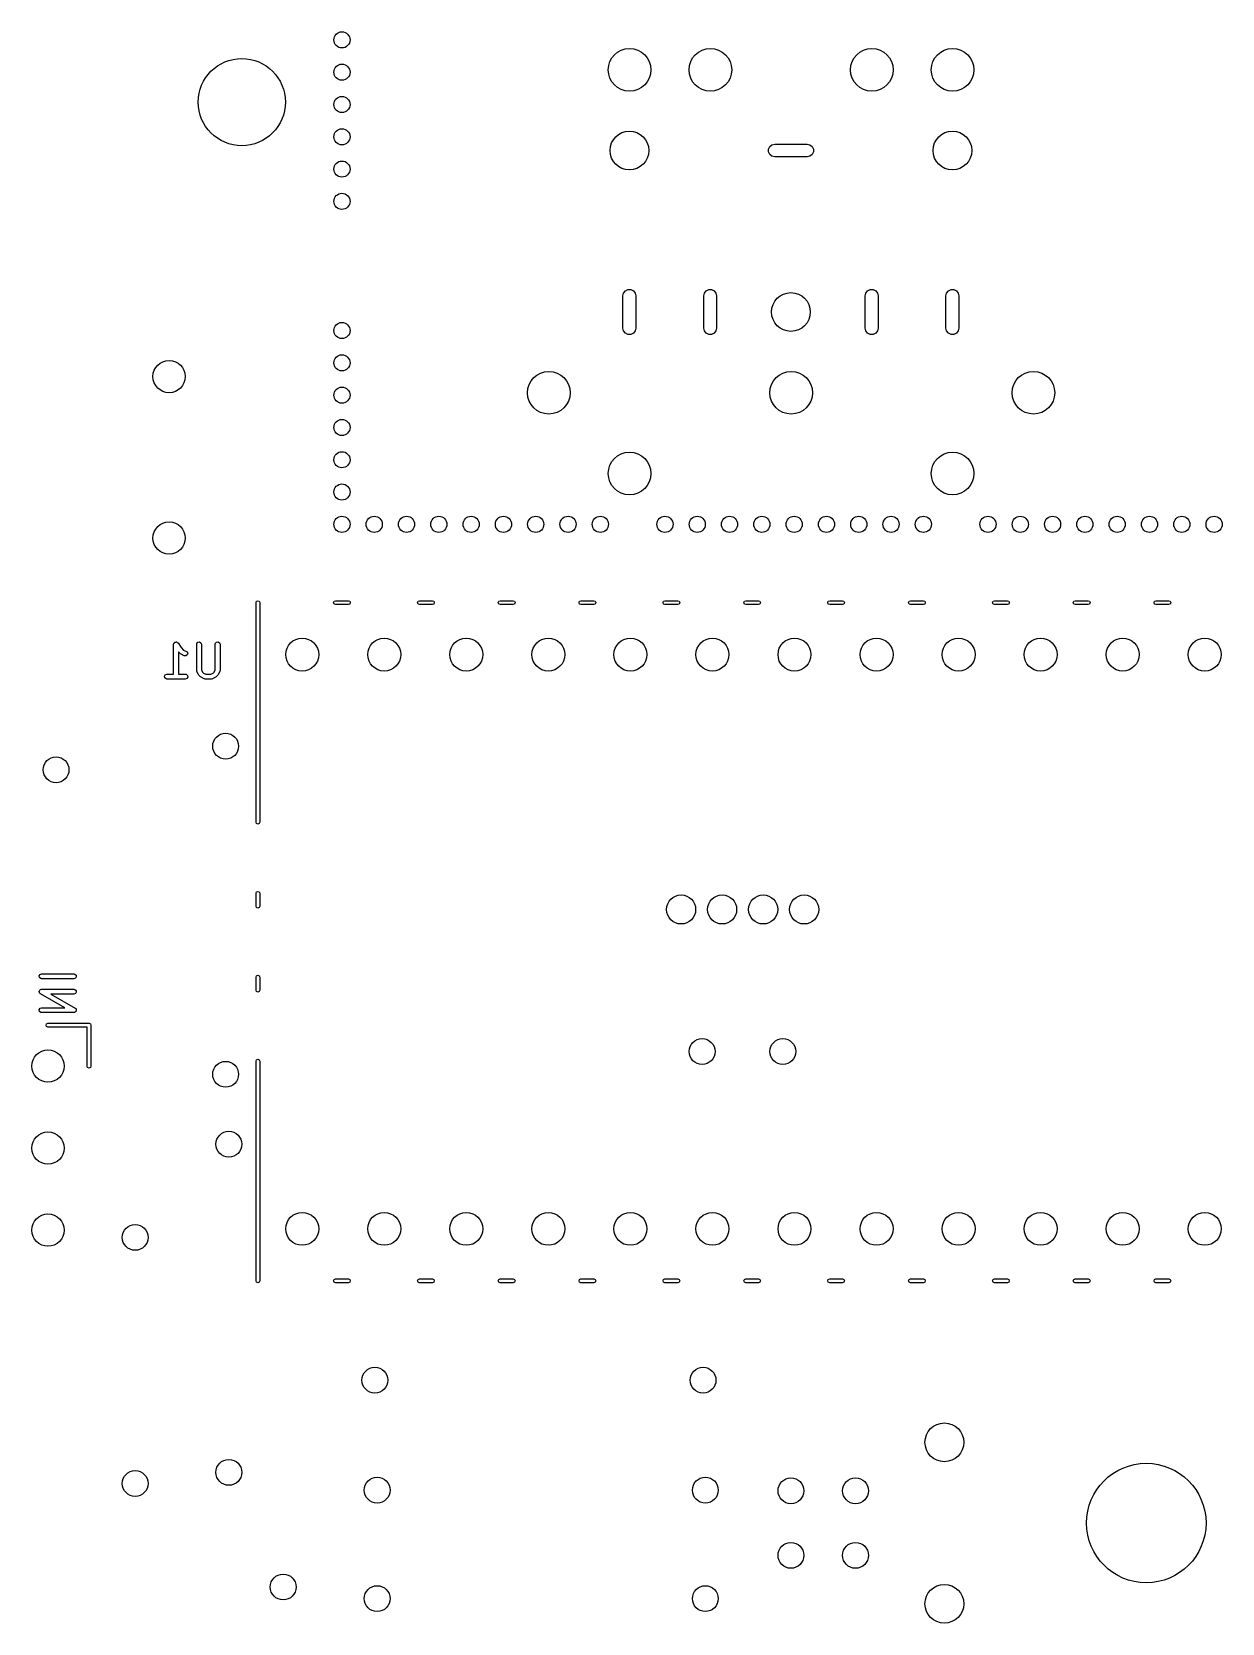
# Model space of a CAD drawing. Extents: x 0.83 to 7.45, y -4.93 to -0.82.
# Drawn here: x 2.776 to 4.226, y -2.76 to -0.82 of the extents above; entities that cross this region are included whole.
import ezdxf

# ---------------------------------------------------------------- set-up
doc = ezdxf.new("R2010")
doc.units = 0
doc.header["$MEASUREMENT"] = 0
doc.layers.add('BLACK', color=7, linetype='CONTINUOUS')

msp = doc.modelspace()

# ---------------------------------------------------------------- linework, layer by layer
at = {"layer": 'BLACK', "linetype": 'CONTINUOUS'}
for p, q in [((3.67343, -0.96281), (3.67495, -0.95966)), ((3.67343, -0.96632), (3.67343, -0.96281)), ((3.67495, -0.96948), (3.67343, -0.96632)), ((3.67495, -0.95966), (3.67769, -0.95747)), ((3.67769, -0.97166), (3.67495, -0.96948)), ((3.67769, -0.95747), (3.6811, -0.95669)), ((3.6811, -0.95669), (3.72047, -0.95669)), ((3.72047, -0.95669), (3.72389, -0.95747)), ((3.72389, -0.95747), (3.72663, -0.95966)), ((3.72663, -0.96948), (3.72389, -0.97166)), ((3.72663, -0.95966), (3.72815, -0.96281)), ((3.72815, -0.96632), (3.72663, -0.96948)), ((3.72815, -0.96281), (3.72815, -0.96632)), ((3.6811, -0.97244), (3.67769, -0.97166)), ((3.72047, -0.97244), (3.6811, -0.97244)), ((3.72389, -0.97166), (3.72047, -0.97244)), ((3.49606, -1.14173), (3.49684, -1.13832)), ((3.49606, -1.1811), (3.49606, -1.14173)), ((3.49684, -1.13832), (3.49903, -1.13558)), ((3.49903, -1.13558), (3.50218, -1.13406)), ((3.50218, -1.13406), (3.50569, -1.13406)), ((3.50569, -1.13406), (3.50885, -1.13558)), ((3.50885, -1.13558), (3.51103, -1.13832)), ((3.51103, -1.13832), (3.51181, -1.14173)), ((3.51181, -1.14173), (3.51181, -1.1811)), ((3.59449, -1.14173), (3.59527, -1.13832)), ((3.59449, -1.1811), (3.59449, -1.14173)), ((3.59527, -1.13832), (3.59745, -1.13558)), ((3.59745, -1.13558), (3.60061, -1.13406)), ((3.60061, -1.13406), (3.60411, -1.13406)), ((3.60411, -1.13406), (3.60727, -1.13558)), ((3.60727, -1.13558), (3.60946, -1.13832)), ((3.60946, -1.13832), (3.61024, -1.14173)), ((3.61024, -1.14173), (3.61024, -1.1811)), ((3.79134, -1.14173), (3.79212, -1.13832)), ((3.79134, -1.1811), (3.79134, -1.14173)), ((3.79212, -1.13832), (3.7943, -1.13558)), ((3.7943, -1.13558), (3.79746, -1.13406)), ((3.79746, -1.13406), (3.80096, -1.13406)), ((3.80096, -1.13406), (3.80412, -1.13558)), ((3.80412, -1.13558), (3.80631, -1.13832)), ((3.80631, -1.13832), (3.80709, -1.14173)), ((3.80709, -1.14173), (3.80709, -1.1811)), ((3.88976, -1.14173), (3.89054, -1.13832)), ((3.88976, -1.1811), (3.88976, -1.14173)), ((3.89054, -1.13832), (3.89273, -1.13558)), ((3.89273, -1.13558), (3.89589, -1.13406)), ((3.89589, -1.13406), (3.89939, -1.13406)), ((3.89939, -1.13406), (3.90255, -1.13558)), ((3.90255, -1.13558), (3.90473, -1.13832)), ((3.90473, -1.13832), (3.90551, -1.14173)), ((3.90551, -1.14173), (3.90551, -1.1811)), ((3.49684, -1.18452), (3.49606, -1.1811)), ((3.51181, -1.1811), (3.51103, -1.18452)), ((3.59527, -1.18452), (3.59449, -1.1811)), ((3.61024, -1.1811), (3.60946, -1.18452)), ((3.79212, -1.18452), (3.79134, -1.1811)), ((3.80709, -1.1811), (3.80631, -1.18452)), ((3.89054, -1.18452), (3.88976, -1.1811)), ((3.90551, -1.1811), (3.90473, -1.18452)), ((3.49903, -1.18726), (3.49684, -1.18452)), ((3.50218, -1.18878), (3.49903, -1.18726)), ((3.50569, -1.18878), (3.50218, -1.18878)), ((3.50885, -1.18726), (3.50569, -1.18878)), ((3.51103, -1.18452), (3.50885, -1.18726)), ((3.59745, -1.18726), (3.59527, -1.18452)), ((3.60061, -1.18878), (3.59745, -1.18726)), ((3.60411, -1.18878), (3.60061, -1.18878)), ((3.60727, -1.18726), (3.60411, -1.18878)), ((3.60946, -1.18452), (3.60727, -1.18726)), ((3.7943, -1.18726), (3.79212, -1.18452)), ((3.79746, -1.18878), (3.7943, -1.18726)), ((3.80096, -1.18878), (3.79746, -1.18878)), ((3.80412, -1.18726), (3.80096, -1.18878)), ((3.80631, -1.18452), (3.80412, -1.18726)), ((3.89273, -1.18726), (3.89054, -1.18452)), ((3.89589, -1.18878), (3.89273, -1.18726)), ((3.89939, -1.18878), (3.89589, -1.18878)), ((3.90255, -1.18726), (3.89939, -1.18878)), ((3.90473, -1.18452), (3.90255, -1.18726)), ((3.04882, -1.51575), (3.04951, -1.51408)), ((3.04882, -1.78346), (3.04882, -1.51575)), ((3.04951, -1.51408), (3.05118, -1.51339)), ((3.05118, -1.51339), (3.05285, -1.51408)), ((3.05285, -1.51408), (3.05354, -1.51575)), ((3.05354, -1.51575), (3.05354, -1.78346)), ((3.14331, -1.51575), (3.144, -1.51408)), ((3.144, -1.51742), (3.14331, -1.51575)), ((3.144, -1.51408), (3.14567, -1.51339)), ((3.14567, -1.51811), (3.144, -1.51742)), ((3.14567, -1.51339), (3.16142, -1.51339)), ((3.16142, -1.51811), (3.14567, -1.51811)), ((3.16142, -1.51339), (3.16309, -1.51408)), ((3.16309, -1.51742), (3.16142, -1.51811)), ((3.16309, -1.51408), (3.16378, -1.51575)), ((3.16378, -1.51575), (3.16309, -1.51742)), ((3.24567, -1.51575), (3.24636, -1.51408)), ((3.24636, -1.51742), (3.24567, -1.51575)), ((3.24636, -1.51408), (3.24803, -1.51339)), ((3.24803, -1.51811), (3.24636, -1.51742)), ((3.24803, -1.51339), (3.26378, -1.51339)), ((3.26378, -1.51811), (3.24803, -1.51811)), ((3.26378, -1.51339), (3.26545, -1.51408)), ((3.26545, -1.51742), (3.26378, -1.51811)), ((3.26545, -1.51408), (3.26614, -1.51575)), ((3.26614, -1.51575), (3.26545, -1.51742)), ((3.34409, -1.51575), (3.34479, -1.51408)), ((3.34479, -1.51742), (3.34409, -1.51575)), ((3.34479, -1.51408), (3.34646, -1.51339)), ((3.34646, -1.51811), (3.34479, -1.51742)), ((3.34646, -1.51339), (3.3622, -1.51339)), ((3.3622, -1.51811), (3.34646, -1.51811)), ((3.3622, -1.51339), (3.36388, -1.51408)), ((3.36388, -1.51742), (3.3622, -1.51811)), ((3.36388, -1.51408), (3.36457, -1.51575)), ((3.36457, -1.51575), (3.36388, -1.51742)), ((3.44252, -1.51575), (3.44321, -1.51408)), ((3.44321, -1.51742), (3.44252, -1.51575)), ((3.44321, -1.51408), (3.44488, -1.51339)), ((3.44488, -1.51811), (3.44321, -1.51742)), ((3.44488, -1.51339), (3.46063, -1.51339)), ((3.46063, -1.51811), (3.44488, -1.51811)), ((3.46063, -1.51339), (3.4623, -1.51408)), ((3.4623, -1.51742), (3.46063, -1.51811)), ((3.4623, -1.51408), (3.46299, -1.51575)), ((3.46299, -1.51575), (3.4623, -1.51742)), ((3.54488, -1.51575), (3.54557, -1.51408)), ((3.54557, -1.51742), (3.54488, -1.51575)), ((3.54557, -1.51408), (3.54724, -1.51339)), ((3.54724, -1.51811), (3.54557, -1.51742)), ((3.54724, -1.51339), (3.56299, -1.51339)), ((3.56299, -1.51811), (3.54724, -1.51811)), ((3.56299, -1.51339), (3.56466, -1.51408)), ((3.56466, -1.51742), (3.56299, -1.51811)), ((3.56466, -1.51408), (3.56535, -1.51575)), ((3.56535, -1.51575), (3.56466, -1.51742)), ((3.64331, -1.51575), (3.644, -1.51408)), ((3.644, -1.51742), (3.64331, -1.51575)), ((3.644, -1.51408), (3.64567, -1.51339)), ((3.64567, -1.51811), (3.644, -1.51742)), ((3.64567, -1.51339), (3.66142, -1.51339)), ((3.66142, -1.51811), (3.64567, -1.51811)), ((3.66142, -1.51339), (3.66309, -1.51408)), ((3.66309, -1.51742), (3.66142, -1.51811)), ((3.66309, -1.51408), (3.66378, -1.51575)), ((3.66378, -1.51575), (3.66309, -1.51742)), ((3.74567, -1.51575), (3.74636, -1.51408)), ((3.74636, -1.51742), (3.74567, -1.51575)), ((3.74636, -1.51408), (3.74803, -1.51339)), ((3.74803, -1.51811), (3.74636, -1.51742)), ((3.74803, -1.51339), (3.76378, -1.51339)), ((3.76378, -1.51811), (3.74803, -1.51811)), ((3.76378, -1.51339), (3.76545, -1.51408)), ((3.76545, -1.51742), (3.76378, -1.51811)), ((3.76545, -1.51408), (3.76614, -1.51575)), ((3.76614, -1.51575), (3.76545, -1.51742)), ((3.84409, -1.51575), (3.84479, -1.51408)), ((3.84479, -1.51742), (3.84409, -1.51575)), ((3.84479, -1.51408), (3.84646, -1.51339)), ((3.84646, -1.51811), (3.84479, -1.51742)), ((3.84646, -1.51339), (3.8622, -1.51339)), ((3.8622, -1.51811), (3.84646, -1.51811)), ((3.8622, -1.51339), (3.86388, -1.51408)), ((3.86388, -1.51742), (3.8622, -1.51811)), ((3.86388, -1.51408), (3.86457, -1.51575)), ((3.86457, -1.51575), (3.86388, -1.51742)), ((3.94646, -1.51575), (3.94715, -1.51408)), ((3.94715, -1.51742), (3.94646, -1.51575)), ((3.94715, -1.51408), (3.94882, -1.51339)), ((3.94882, -1.51811), (3.94715, -1.51742)), ((3.94882, -1.51339), (3.96457, -1.51339)), ((3.96457, -1.51811), (3.94882, -1.51811)), ((3.96457, -1.51339), (3.96624, -1.51408)), ((3.96624, -1.51742), (3.96457, -1.51811)), ((3.96624, -1.51408), (3.96693, -1.51575)), ((3.96693, -1.51575), (3.96624, -1.51742)), ((4.04488, -1.51575), (4.04557, -1.51408)), ((4.04557, -1.51742), (4.04488, -1.51575)), ((4.04557, -1.51408), (4.04724, -1.51339)), ((4.04724, -1.51811), (4.04557, -1.51742)), ((4.04724, -1.51339), (4.06299, -1.51339)), ((4.06299, -1.51811), (4.04724, -1.51811)), ((4.06299, -1.51339), (4.06466, -1.51408)), ((4.06466, -1.51742), (4.06299, -1.51811)), ((4.06466, -1.51408), (4.06535, -1.51575)), ((4.06535, -1.51575), (4.06466, -1.51742)), ((4.14331, -1.51575), (4.144, -1.51408)), ((4.144, -1.51742), (4.14331, -1.51575)), ((4.144, -1.51408), (4.14567, -1.51339)), ((4.14567, -1.51811), (4.144, -1.51742)), ((4.14567, -1.51339), (4.16142, -1.51339)), ((4.16142, -1.51811), (4.14567, -1.51811)), ((4.16142, -1.51339), (4.16309, -1.51408)), ((4.16309, -1.51742), (4.16142, -1.51811)), ((4.16309, -1.51408), (4.16378, -1.51575)), ((4.16378, -1.51575), (4.16309, -1.51742)), ((2.94842, -1.56654), (2.9486, -1.56553)), ((2.94842, -1.60295), (2.94842, -1.56654)), ((2.9486, -1.56553), (2.94871, -1.5654)), ((2.94871, -1.5654), (2.94873, -1.56523)), ((2.94873, -1.56523), (2.94935, -1.56464)), ((2.94935, -1.56464), (2.9499, -1.56398)), ((2.9499, -1.56398), (2.95007, -1.56395)), ((2.95007, -1.56395), (2.95019, -1.56383)), ((2.95019, -1.56383), (2.95105, -1.56378)), ((2.95105, -1.56378), (2.95189, -1.56363)), ((2.95189, -1.56363), (2.95204, -1.56371)), ((2.95204, -1.56371), (2.95221, -1.5637)), ((2.95221, -1.5637), (2.9529, -1.56421)), ((2.9529, -1.56421), (2.95364, -1.56464)), ((2.95364, -1.56464), (2.9537, -1.5648)), ((2.9537, -1.5648), (2.95383, -1.5649)), ((2.95383, -1.5649), (2.95742, -1.57028)), ((2.95742, -1.57028), (2.96063, -1.57348)), ((2.97655, -1.56654), (2.97672, -1.56553)), ((2.97655, -1.59841), (2.97655, -1.56654)), ((2.97672, -1.56553), (2.97802, -1.56398)), ((2.97802, -1.56398), (2.98001, -1.56363)), ((2.98001, -1.56363), (2.98176, -1.56464)), ((2.98176, -1.56464), (2.98245, -1.56654)), ((2.98245, -1.56654), (2.98245, -1.59771)), ((2.99904, -1.56654), (2.99922, -1.56553)), ((2.99904, -1.59771), (2.99904, -1.56654)), ((2.99922, -1.56553), (3.00052, -1.56398)), ((3.00052, -1.56398), (3.00251, -1.56363)), ((3.00251, -1.56363), (3.00426, -1.56464)), ((3.00426, -1.56464), (3.00495, -1.56654)), ((3.00495, -1.56654), (3.00495, -1.59841)), ((2.95679, -1.578), (2.95433, -1.57554)), ((2.95433, -1.57554), (2.95433, -1.60295)), ((2.95685, -1.57803), (2.95679, -1.578)), ((2.95756, -1.57855), (2.95685, -1.57803)), ((2.96131, -1.58043), (2.95756, -1.57855)), ((2.96063, -1.57348), (2.96395, -1.57514)), ((2.96331, -1.58066), (2.96131, -1.58043)), ((2.965, -1.57954), (2.96331, -1.58066)), ((2.96395, -1.57514), (2.96477, -1.57575)), ((2.96477, -1.57575), (2.96557, -1.57761)), ((2.96557, -1.57761), (2.965, -1.57954)), ((2.93722, -1.60539), (2.93823, -1.60364)), ((2.93757, -1.60738), (2.93722, -1.60539)), ((2.93912, -1.60868), (2.93757, -1.60738)), ((2.93823, -1.60364), (2.94013, -1.60295)), ((2.94013, -1.60886), (2.93912, -1.60868)), ((2.94013, -1.60295), (2.94842, -1.60295)), ((2.96263, -1.60886), (2.94013, -1.60886)), ((2.95433, -1.60295), (2.96263, -1.60295)), ((2.96263, -1.60295), (2.96364, -1.60313)), ((2.96452, -1.60817), (2.96263, -1.60886)), ((2.96364, -1.60313), (2.96518, -1.60443)), ((2.96553, -1.60642), (2.96452, -1.60817)), ((2.96518, -1.60443), (2.96553, -1.60642)), ((2.97661, -1.59857), (2.97655, -1.59841)), ((2.97657, -1.59874), (2.97661, -1.59857)), ((2.97686, -1.59973), (2.97657, -1.59874)), ((2.97873, -1.60348), (2.97686, -1.59973)), ((2.97878, -1.60352), (2.97873, -1.60348)), ((2.97929, -1.60424), (2.97878, -1.60352)), ((2.98116, -1.60612), (2.97929, -1.60424)), ((2.98122, -1.60615), (2.98116, -1.60612)), ((2.98193, -1.60667), (2.98122, -1.60615)), ((2.98568, -1.60855), (2.98193, -1.60667)), ((2.98245, -1.59771), (2.9838, -1.60041)), ((2.9838, -1.60041), (2.985, -1.6016)), ((2.985, -1.6016), (2.9877, -1.60295)), ((2.98585, -1.60857), (2.98568, -1.60855)), ((2.98599, -1.60868), (2.98585, -1.60857)), ((2.987, -1.60886), (2.98599, -1.60868)), ((2.9945, -1.60886), (2.987, -1.60886)), ((2.9877, -1.60295), (2.9938, -1.60295)), ((2.9938, -1.60295), (2.9965, -1.6016)), ((2.99466, -1.6088), (2.9945, -1.60886)), ((2.99483, -1.60884), (2.99466, -1.6088)), ((2.99582, -1.60855), (2.99483, -1.60884)), ((2.99957, -1.60667), (2.99582, -1.60855)), ((2.9965, -1.6016), (2.99769, -1.60041)), ((2.99769, -1.60041), (2.99904, -1.59771)), ((2.99961, -1.60663), (2.99957, -1.60667)), ((3.00033, -1.60612), (2.99961, -1.60663)), ((3.00221, -1.60424), (3.00033, -1.60612)), ((3.00224, -1.60419), (3.00221, -1.60424)), ((3.00276, -1.60348), (3.00224, -1.60419)), ((3.00464, -1.59973), (3.00276, -1.60348)), ((3.00466, -1.59955), (3.00464, -1.59973)), ((3.00477, -1.59942), (3.00466, -1.59955)), ((3.00495, -1.59841), (3.00477, -1.59942)), ((3.04951, -1.78513), (3.04882, -1.78346)), ((3.05354, -1.78346), (3.05285, -1.78513)), ((3.05118, -1.78583), (3.04951, -1.78513)), ((3.05285, -1.78513), (3.05118, -1.78583)), ((3.04882, -1.87008), (3.04951, -1.86841)), ((3.04882, -1.88583), (3.04882, -1.87008)), ((3.04951, -1.86841), (3.05118, -1.86772)), ((3.05118, -1.86772), (3.05285, -1.86841)), ((3.05285, -1.86841), (3.05354, -1.87008)), ((3.05354, -1.87008), (3.05354, -1.88583)), ((3.04951, -1.8875), (3.04882, -1.88583)), ((3.05118, -1.88819), (3.04951, -1.8875)), ((3.05285, -1.8875), (3.05118, -1.88819)), ((3.05354, -1.88583), (3.05285, -1.8875)), ((2.7846, -1.97075), (2.78561, -1.969)), ((2.78495, -1.97274), (2.7846, -1.97075)), ((2.78649, -1.97403), (2.78495, -1.97274)), ((2.78561, -1.969), (2.7875, -1.96831)), ((2.7875, -1.97421), (2.78649, -1.97403)), ((2.7875, -1.96831), (2.82687, -1.96831)), ((2.82687, -1.97421), (2.7875, -1.97421)), ((2.82687, -1.96831), (2.82788, -1.96848)), ((2.82877, -1.97352), (2.82687, -1.97421)), ((2.82788, -1.96848), (2.82943, -1.96978)), ((2.82978, -1.97177), (2.82877, -1.97352)), ((2.82943, -1.96978), (2.82978, -1.97177)), ((3.04882, -1.97244), (3.04951, -1.97077)), ((3.04882, -1.98819), (3.04882, -1.97244)), ((3.04951, -1.97077), (3.05118, -1.97008)), ((3.05118, -1.97008), (3.05285, -1.97077)), ((3.05285, -1.97077), (3.05354, -1.97244)), ((3.05354, -1.97244), (3.05354, -1.98819)), ((2.78455, -1.99002), (2.78464, -1.98976)), ((2.78482, -1.99073), (2.78455, -1.99002)), ((2.7846, -1.98949), (2.78498, -1.98883)), ((2.78464, -1.98976), (2.7846, -1.98949)), ((2.78495, -1.99148), (2.78482, -1.99073)), ((2.78516, -1.99166), (2.78495, -1.99148)), ((2.78498, -1.98883), (2.78523, -1.98812)), ((2.78525, -1.99191), (2.78516, -1.99166)), ((2.78523, -1.98812), (2.78547, -1.98798)), ((2.78604, -1.99257), (2.78525, -1.99191)), ((2.78547, -1.98798), (2.78561, -1.98774)), ((2.78561, -1.98774), (2.78632, -1.98748)), ((2.81576, -2.00955), (2.78604, -1.99257)), ((2.78632, -1.98748), (2.78698, -1.9871)), ((2.78698, -1.9871), (2.78725, -1.98715)), ((2.78725, -1.98715), (2.7875, -1.98705)), ((2.7875, -1.98705), (2.82687, -1.98705)), ((2.82687, -1.99296), (2.79862, -1.99296)), ((2.79862, -1.99296), (2.82834, -2.00994)), ((2.82687, -1.98705), (2.82788, -1.98723)), ((2.82877, -1.99227), (2.82687, -1.99296)), ((2.82788, -1.98723), (2.82943, -1.98853)), ((2.82978, -1.99052), (2.82877, -1.99227)), ((2.82943, -1.98853), (2.82978, -1.99052)), ((3.04951, -1.98986), (3.04882, -1.98819)), ((3.05118, -1.99055), (3.04951, -1.98986)), ((3.05285, -1.98986), (3.05118, -1.99055)), ((3.05354, -1.98819), (3.05285, -1.98986)), ((2.7846, -2.01199), (2.78561, -2.01024)), ((2.78495, -2.01398), (2.7846, -2.01199)), ((2.78649, -2.01528), (2.78495, -2.01398)), ((2.78561, -2.01024), (2.7875, -2.00955)), ((2.7875, -2.01546), (2.78649, -2.01528)), ((2.7875, -2.00955), (2.81576, -2.00955)), ((2.82687, -2.01546), (2.7875, -2.01546)), ((2.82713, -2.01536), (2.82687, -2.01546)), ((2.8274, -2.01541), (2.82713, -2.01536)), ((2.82806, -2.01503), (2.8274, -2.01541)), ((2.82877, -2.01477), (2.82806, -2.01503)), ((2.82834, -2.00994), (2.82913, -2.0106)), ((2.82891, -2.01453), (2.82877, -2.01477)), ((2.82915, -2.01439), (2.82891, -2.01453)), ((2.82913, -2.0106), (2.82922, -2.01085)), ((2.8294, -2.01368), (2.82915, -2.01439)), ((2.82922, -2.01085), (2.82943, -2.01103)), ((2.82978, -2.01302), (2.8294, -2.01368)), ((2.82943, -2.01103), (2.82956, -2.01178)), ((2.82956, -2.01178), (2.82983, -2.01249)), ((2.82983, -2.01249), (2.82974, -2.01275)), ((2.82974, -2.01275), (2.82978, -2.01302)), ((2.79291, -2.03071), (2.79361, -2.02904)), ((2.79361, -2.03238), (2.79291, -2.03071)), ((2.79361, -2.02904), (2.79528, -2.02835)), ((2.79528, -2.03307), (2.79361, -2.03238)), ((2.79528, -2.02835), (2.84528, -2.02835)), ((2.84291, -2.03307), (2.79528, -2.03307)), ((2.84291, -2.08071), (2.84291, -2.03307)), ((2.84528, -2.02835), (2.84695, -2.02904)), ((2.84695, -2.02904), (2.84764, -2.03071)), ((2.84764, -2.03071), (2.84764, -2.08071)), ((3.04882, -2.0748), (3.04951, -2.07313)), ((3.04882, -2.34252), (3.04882, -2.0748)), ((3.04951, -2.07313), (3.05118, -2.07244)), ((3.05118, -2.07244), (3.05285, -2.07313)), ((3.05285, -2.07313), (3.05354, -2.0748)), ((3.05354, -2.0748), (3.05354, -2.34252)), ((2.84361, -2.08238), (2.84291, -2.08071)), ((2.84528, -2.08307), (2.84361, -2.08238)), ((2.84695, -2.08238), (2.84528, -2.08307)), ((2.84764, -2.08071), (2.84695, -2.08238)), ((3.04951, -2.34419), (3.04882, -2.34252)), ((3.05118, -2.34488), (3.04951, -2.34419)), ((3.05285, -2.34419), (3.05118, -2.34488)), ((3.05354, -2.34252), (3.05285, -2.34419)), ((3.14331, -2.34252), (3.144, -2.34085)), ((3.144, -2.34419), (3.14331, -2.34252)), ((3.144, -2.34085), (3.14567, -2.34016)), ((3.14567, -2.34488), (3.144, -2.34419)), ((3.14567, -2.34016), (3.16142, -2.34016)), ((3.16142, -2.34488), (3.14567, -2.34488)), ((3.16142, -2.34016), (3.16309, -2.34085)), ((3.16309, -2.34419), (3.16142, -2.34488)), ((3.16309, -2.34085), (3.16378, -2.34252)), ((3.16378, -2.34252), (3.16309, -2.34419)), ((3.24567, -2.34252), (3.24636, -2.34085)), ((3.24636, -2.34419), (3.24567, -2.34252)), ((3.24636, -2.34085), (3.24803, -2.34016)), ((3.24803, -2.34488), (3.24636, -2.34419)), ((3.24803, -2.34016), (3.26378, -2.34016)), ((3.26378, -2.34488), (3.24803, -2.34488)), ((3.26378, -2.34016), (3.26545, -2.34085)), ((3.26545, -2.34419), (3.26378, -2.34488)), ((3.26545, -2.34085), (3.26614, -2.34252)), ((3.26614, -2.34252), (3.26545, -2.34419)), ((3.34409, -2.34252), (3.34479, -2.34085)), ((3.34479, -2.34419), (3.34409, -2.34252)), ((3.34479, -2.34085), (3.34646, -2.34016)), ((3.34646, -2.34488), (3.34479, -2.34419)), ((3.34646, -2.34016), (3.3622, -2.34016)), ((3.3622, -2.34488), (3.34646, -2.34488)), ((3.3622, -2.34016), (3.36388, -2.34085)), ((3.36388, -2.34419), (3.3622, -2.34488)), ((3.36388, -2.34085), (3.36457, -2.34252)), ((3.36457, -2.34252), (3.36388, -2.34419)), ((3.44252, -2.34252), (3.44321, -2.34085)), ((3.44321, -2.34419), (3.44252, -2.34252)), ((3.44321, -2.34085), (3.44488, -2.34016)), ((3.44488, -2.34488), (3.44321, -2.34419)), ((3.44488, -2.34016), (3.46063, -2.34016)), ((3.46063, -2.34488), (3.44488, -2.34488)), ((3.46063, -2.34016), (3.4623, -2.34085)), ((3.4623, -2.34419), (3.46063, -2.34488)), ((3.4623, -2.34085), (3.46299, -2.34252)), ((3.46299, -2.34252), (3.4623, -2.34419)), ((3.54488, -2.34252), (3.54557, -2.34085)), ((3.54557, -2.34419), (3.54488, -2.34252)), ((3.54557, -2.34085), (3.54724, -2.34016)), ((3.54724, -2.34488), (3.54557, -2.34419)), ((3.54724, -2.34016), (3.56299, -2.34016)), ((3.56299, -2.34488), (3.54724, -2.34488)), ((3.56299, -2.34016), (3.56466, -2.34085)), ((3.56466, -2.34419), (3.56299, -2.34488)), ((3.56466, -2.34085), (3.56535, -2.34252)), ((3.56535, -2.34252), (3.56466, -2.34419)), ((3.64331, -2.34252), (3.644, -2.34085)), ((3.644, -2.34419), (3.64331, -2.34252)), ((3.644, -2.34085), (3.64567, -2.34016)), ((3.64567, -2.34488), (3.644, -2.34419)), ((3.64567, -2.34016), (3.66142, -2.34016)), ((3.66142, -2.34488), (3.64567, -2.34488)), ((3.66142, -2.34016), (3.66309, -2.34085)), ((3.66309, -2.34419), (3.66142, -2.34488)), ((3.66309, -2.34085), (3.66378, -2.34252)), ((3.66378, -2.34252), (3.66309, -2.34419)), ((3.74567, -2.34252), (3.74636, -2.34085)), ((3.74636, -2.34419), (3.74567, -2.34252)), ((3.74636, -2.34085), (3.74803, -2.34016)), ((3.74803, -2.34488), (3.74636, -2.34419)), ((3.74803, -2.34016), (3.76378, -2.34016)), ((3.76378, -2.34488), (3.74803, -2.34488)), ((3.76378, -2.34016), (3.76545, -2.34085)), ((3.76545, -2.34419), (3.76378, -2.34488)), ((3.76545, -2.34085), (3.76614, -2.34252)), ((3.76614, -2.34252), (3.76545, -2.34419)), ((3.84409, -2.34252), (3.84479, -2.34085)), ((3.84479, -2.34419), (3.84409, -2.34252)), ((3.84479, -2.34085), (3.84646, -2.34016)), ((3.84646, -2.34488), (3.84479, -2.34419)), ((3.84646, -2.34016), (3.8622, -2.34016)), ((3.8622, -2.34488), (3.84646, -2.34488)), ((3.8622, -2.34016), (3.86388, -2.34085)), ((3.86388, -2.34419), (3.8622, -2.34488)), ((3.86388, -2.34085), (3.86457, -2.34252)), ((3.86457, -2.34252), (3.86388, -2.34419)), ((3.94646, -2.34252), (3.94715, -2.34085)), ((3.94715, -2.34419), (3.94646, -2.34252)), ((3.94715, -2.34085), (3.94882, -2.34016)), ((3.94882, -2.34488), (3.94715, -2.34419)), ((3.94882, -2.34016), (3.96457, -2.34016)), ((3.96457, -2.34488), (3.94882, -2.34488)), ((3.96457, -2.34016), (3.96624, -2.34085)), ((3.96624, -2.34419), (3.96457, -2.34488)), ((3.96624, -2.34085), (3.96693, -2.34252)), ((3.96693, -2.34252), (3.96624, -2.34419)), ((4.04488, -2.34252), (4.04557, -2.34085)), ((4.04557, -2.34419), (4.04488, -2.34252)), ((4.04557, -2.34085), (4.04724, -2.34016)), ((4.04724, -2.34488), (4.04557, -2.34419)), ((4.04724, -2.34016), (4.06299, -2.34016)), ((4.06299, -2.34488), (4.04724, -2.34488)), ((4.06299, -2.34016), (4.06466, -2.34085)), ((4.06466, -2.34419), (4.06299, -2.34488)), ((4.06466, -2.34085), (4.06535, -2.34252)), ((4.06535, -2.34252), (4.06466, -2.34419)), ((4.14331, -2.34252), (4.144, -2.34085)), ((4.144, -2.34419), (4.14331, -2.34252)), ((4.144, -2.34085), (4.14567, -2.34016)), ((4.14567, -2.34488), (4.144, -2.34419)), ((4.14567, -2.34016), (4.16142, -2.34016)), ((4.16142, -2.34488), (4.14567, -2.34488)), ((4.16142, -2.34016), (4.16309, -2.34085)), ((4.16309, -2.34419), (4.16142, -2.34488)), ((4.16309, -2.34085), (4.16378, -2.34252)), ((4.16378, -2.34252), (4.16309, -2.34419))]:
    msp.add_line(p, q, dxfattribs=at)
at = {"layer": 'BLACK'}
for centre, radius in [((3.15354, -0.82972), 0.00984), ((3.0315, -0.90551), 0.05315), ((3.50415, -0.86614), 0.026), ((3.60258, -0.86614), 0.026), ((3.79943, -0.86614), 0.026), ((3.89785, -0.86614), 0.026), ((3.15354, -0.86909), 0.00984), ((3.15354, -0.90846), 0.00984), ((3.15354, -0.94783), 0.00984), ((3.50394, -0.96457), 0.02362), ((3.89764, -0.96457), 0.02362), ((3.15354, -0.9872), 0.00984), ((3.15354, -1.02657), 0.00984), ((3.70079, -1.16142), 0.02362), ((3.15354, -1.18406), 0.00984), ((2.94291, -1.24016), 0.01969), ((3.15354, -1.22343), 0.00984), ((3.40573, -1.25984), 0.026), ((3.701, -1.25984), 0.026), ((3.99628, -1.25984), 0.026), ((3.15354, -1.2628), 0.00984), ((3.15354, -1.30217), 0.00984), ((3.15354, -1.34154), 0.00984), ((3.50415, -1.35827), 0.026), ((3.89785, -1.35827), 0.026), ((3.15354, -1.38091), 0.00984), ((3.15354, -1.42028), 0.00984), ((3.19291, -1.42028), 0.00984), ((3.23228, -1.42028), 0.00984), ((3.27165, -1.42028), 0.00984), ((3.31102, -1.42028), 0.00984), ((3.35039, -1.42028), 0.00984), ((3.38976, -1.42028), 0.00984), ((3.42913, -1.42028), 0.00984), ((3.4685, -1.42028), 0.00984), ((3.54724, -1.42028), 0.00984), ((3.58661, -1.42028), 0.00984), ((3.62598, -1.42028), 0.00984), ((3.66535, -1.42028), 0.00984), ((3.70472, -1.42028), 0.00984), ((3.74409, -1.42028), 0.00984), ((3.78346, -1.42028), 0.00984), ((3.82283, -1.42028), 0.00984), ((3.8622, -1.42028), 0.00984), ((3.94094, -1.42028), 0.00984), ((3.98031, -1.42028), 0.00984), ((4.01969, -1.42028), 0.00984), ((4.05906, -1.42028), 0.00984), ((4.09843, -1.42028), 0.00984), ((4.1378, -1.42028), 0.00984), ((4.17717, -1.42028), 0.00984), ((4.21654, -1.42028), 0.00984), ((2.94291, -1.43701), 0.01969), ((3.10512, -1.57913), 0.02008), ((3.20512, -1.57913), 0.02008), ((3.30512, -1.57913), 0.02008), ((3.40512, -1.57913), 0.02008), ((3.50512, -1.57913), 0.02008), ((3.60512, -1.57913), 0.02008), ((3.70512, -1.57913), 0.02008), ((3.80512, -1.57913), 0.02008), ((3.90512, -1.57913), 0.02008), ((4.00512, -1.57913), 0.02008), ((4.10512, -1.57913), 0.02008), ((4.20512, -1.57913), 0.02008), ((3.01181, -1.69075), 0.01575), ((2.80512, -1.71949), 0.01575), ((3.56693, -1.88976), 0.01772), ((3.61693, -1.88976), 0.01772), ((3.66693, -1.88976), 0.01772), ((3.71693, -1.88976), 0.01772), ((3.59252, -2.06299), 0.01575), ((3.69094, -2.06299), 0.01575), ((2.79528, -2.08071), 0.01969), ((3.01181, -2.09075), 0.01575), ((2.79528, -2.18071), 0.01969), ((3.01575, -2.17598), 0.01575), ((2.79528, -2.28071), 0.01969), ((3.10512, -2.27913), 0.02008), ((3.20512, -2.27913), 0.02008), ((3.30512, -2.27913), 0.02008), ((3.40512, -2.27913), 0.02008), ((3.50512, -2.27913), 0.02008), ((3.60512, -2.27913), 0.02008), ((3.70512, -2.27913), 0.02008), ((3.80512, -2.27913), 0.02008), ((3.90512, -2.27913), 0.02008), ((4.00512, -2.27913), 0.02008), ((4.10512, -2.27913), 0.02008), ((4.20512, -2.27913), 0.02008), ((2.90157, -2.28957), 0.01575), ((3.1937, -2.46358), 0.01575), ((3.5937, -2.46358), 0.01575), ((3.8878, -2.53937), 0.02362), ((3.01575, -2.57598), 0.01575), ((2.90157, -2.58957), 0.01575), ((4.13386, -2.6378), 0.07283), ((3.19646, -2.59764), 0.01575), ((3.59646, -2.59764), 0.01575), ((3.70079, -2.59843), 0.01575), ((3.77953, -2.59843), 0.01575), ((3.70079, -2.67717), 0.01575), ((3.77953, -2.67717), 0.01575), ((3.08189, -2.71575), 0.01575), ((3.19646, -2.72992), 0.01575), ((3.59646, -2.72992), 0.01575), ((3.8878, -2.73622), 0.02362)]:
    msp.add_circle(centre, radius, dxfattribs=at)

doc.saveas('drawing.dxf')
